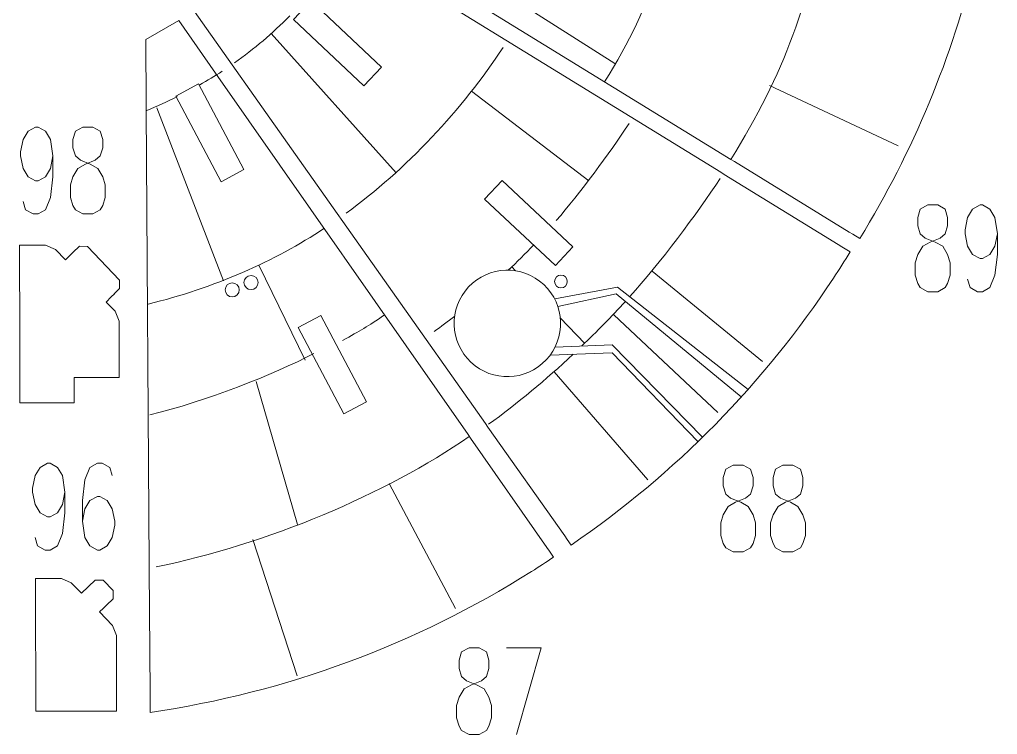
# Model space of a CAD drawing. Header units: inches. Extents: x -7.1 to 7.1, y -5.5 to 5.4.
# Drawn here: x 1.76 to 6.82, y -5.49 to -1.79 of the extents above; entities that cross this region are included whole.
import ezdxf

# ---------------------------------------------------------------- set-up
doc = ezdxf.new("R2010")
doc.units = ezdxf.units.IN
doc.header["$MEASUREMENT"] = 0
doc.layers.add('Layer 1', color=7, linetype='Continuous')

msp = doc.modelspace()

# ---------------------------------------------------------------- linework, layer by layer
at = {"layer": 'Layer 1', "color": 5, "lineweight": 9}
for centre, major_axis in [((2.9593, -3.1499), (0, 0.0365)), ((4.5635, -3.1447), (0, 0.033)), ((2.8621, -3.1881), (0, 0.0365))]:
    msp.add_ellipse(centre, major_axis=major_axis, ratio=1, dxfattribs=at)
at = {"layer": 'Layer 1', "lineweight": 9}
for points in [[(5.4427, -2.5128), (5.4427, -2.5128), (3.0267, -1.0289), (3.0267, -1.0289)], [(5.3905, -2.5794), (5.3905, -2.5794), (2.9911, -1.1051), (2.9911, -1.1051)], [(4.0826, -3.9369), (4.0826, -3.9369), (2.7876, -2.0845), (2.7876, -2.0845)], [(2.4172, -2.2549), (2.4172, -2.2549), (2.4325, -4.6105), (2.4325, -4.6105)], [(6.055, -2.8889), (6.055, -2.8889), (5.4615, -2.5244), (5.4615, -2.5244)], [(5.9992, -2.9534), (5.9992, -2.9534), (5.4093, -2.591), (5.4093, -2.591)], [(4.1858, -3.8979), (4.1858, -3.8979), (4.5837, -4.4609), (4.5837, -4.4609)], [(4.4912, -4.5213), (4.4912, -4.5213), (4.0953, -3.955), (4.0953, -3.955)], [(2.4327, -4.6327), (2.4327, -4.6327), (2.4369, -5.2735), (2.4369, -5.2735)]]:
    msp.add_open_spline(points, degree=3, dxfattribs=at)
at = {"layer": 'Layer 1', "color": 1, "lineweight": 9}
for points in [[(5.9571, -1.1611), (5.8516, -1.691), (5.7207, -2.0707), (5.4427, -2.5128)], [(5.0742, -1.5155), (5.0056, -1.7196), (4.9184, -1.9049), (4.7896, -2.1117)], [(3.1594, -1.7709), (3.0715, -1.8602), (2.9757, -1.9416), (2.8731, -2.0141)], [(4.2637, -1.9343), (4.0564, -2.2506), (3.7583, -2.5705), (3.4517, -2.7909)], [(2.81, -2.0569), (2.7722, -2.0816), (2.7336, -2.1052), (2.6941, -2.1274)], [(2.7749, -2.0663), (2.7749, -2.0663), (2.7877, -2.0844), (2.7877, -2.0844)], [(2.4171, -2.2328), (2.4171, -2.2328), (2.4172, -2.2549), (2.4172, -2.2549)], [(4.9161, -2.3268), (4.8156, -2.4806), (4.6602, -2.6917), (4.5393, -2.8291)], [(5.4427, -2.5128), (5.4427, -2.5128), (5.4615, -2.5244), (5.4615, -2.5244)], [(5.3905, -2.5794), (5.3905, -2.5794), (5.4093, -2.591), (5.4093, -2.591)], [(5.3881, -2.6111), (5.2688, -2.7941), (5.0736, -3.0525), (4.9196, -3.223)], [(3.3366, -2.8697), (3.0878, -3.0387), (2.7636, -3.1797), (2.4271, -3.2616)], [(6.055, -2.8889), (6.055, -2.8889), (6.0739, -2.9005), (6.0739, -2.9005)], [(5.9992, -2.9534), (5.9992, -2.9534), (6.018, -2.965), (6.018, -2.965)], [(2.0218, -3.0106), (2.0218, -3.0106), (2.0375, -2.995), (2.0375, -2.995)], [(2.2361, -3.2235), (2.2361, -3.2235), (2.2518, -3.2079), (2.2518, -3.2079)], [(4.8973, -3.2476), (4.8247, -3.3269), (4.7493, -3.4041), (4.6718, -3.4784)], [(1.7622, -3.4601), (1.7622, -3.4601), (1.7622, -3.438), (1.7622, -3.438)], [(3.2851, -3.5177), (3.0721, -3.6274), (2.7253, -3.7651), (2.4347, -3.8345)], [(4.6269, -3.5208), (4.4856, -3.6529), (4.3381, -3.7752), (4.189, -3.8836)], [(2.0443, -3.7182), (2.0443, -3.7182), (2.0443, -3.6961), (2.0443, -3.6961)], [(4.1731, -3.8798), (4.1731, -3.8798), (4.1858, -3.8979), (4.1858, -3.8979)], [(4.089, -3.9459), (3.6579, -4.246), (3.0359, -4.5069), (2.4675, -4.621)], [(4.0826, -3.9369), (4.0826, -3.9369), (4.0953, -3.955), (4.0953, -3.955)], [(4.5837, -4.4609), (4.5837, -4.4609), (4.5965, -4.479), (4.5965, -4.479)], [(4.4911, -4.5213), (4.4911, -4.5213), (4.5038, -4.5394), (4.5038, -4.5394)], [(2.4325, -4.6105), (2.4325, -4.6105), (2.4327, -4.6327), (2.4327, -4.6327)], [(2.2121, -4.819), (2.2121, -4.819), (2.1962, -4.8344), (2.1962, -4.8344)], [(1.8447, -5.0856), (1.8447, -5.0856), (1.8447, -5.1077), (1.8447, -5.1077)], [(2.2631, -5.2787), (2.2631, -5.2787), (2.2633, -5.3008), (2.2633, -5.3008)], [(2.4367, -5.2735), (2.4367, -5.2735), (2.4368, -5.2956), (2.4368, -5.2956)]]:
    msp.add_open_spline(points, degree=3, dxfattribs=at)
at = {"layer": 'Layer 1', "lineweight": 9}
for points, knots in [([(6.0739, -2.9005), (6.0739, -2.9005), (6.1102, -2.9228), (6.1102, -2.9228), (6.1102, -2.9228), (6.3866, -2.4732), (6.5901, -1.9831), (6.7134, -1.4705), (6.7134, -1.4705), (6.724, -1.426), (6.7341, -1.3814), (6.7437, -1.3367), (6.7437, -1.3367), (6.7437, -1.3367), (6.7121, -1.3301), (6.7121, -1.3301)], [0, 0, 0, 0, 0.2, 0.2, 0.2, 0.2, 0.4, 0.4, 0.4, 0.4, 0.6, 0.6, 0.6, 0.6, 1, 1, 1, 1]), ([(2.5866, -1.4997), (2.5866, -1.4997), (2.6673, -1.6013), (2.6673, -1.6013), (2.6673, -1.6013), (2.6673, -1.6013), (2.6666, -1.748), (2.6666, -1.748), (2.6666, -1.748), (2.6666, -1.748), (4.1731, -3.8798), (4.1731, -3.8798)], [0, 0, 0, 0, 0.25, 0.25, 0.25, 0.25, 0.5, 0.5, 0.5, 0.5, 1, 1, 1, 1]), ([(3.179, -1.7895), (3.179, -1.7895), (3.2698, -1.6928), (3.2698, -1.6928), (3.2698, -1.6928), (3.2698, -1.6928), (3.6348, -2.0354), (3.6348, -2.0354), (3.6348, -2.0354), (3.6348, -2.0354), (3.544, -2.1321), (3.544, -2.1321), (3.544, -2.1321), (3.544, -2.1321), (3.179, -1.7895), (3.179, -1.7895)], [0, 0, 0, 0, 0.2, 0.2, 0.2, 0.2, 0.4, 0.4, 0.4, 0.4, 0.6, 0.6, 0.6, 0.6, 1, 1, 1, 1]), ([(2.775, -2.0663), (2.775, -2.0663), (2.5849, -1.7945), (2.5849, -1.7945), (2.5849, -1.7945), (2.5849, -1.7945), (2.4149, -1.8926), (2.4149, -1.8926), (2.4149, -1.8926), (2.4149, -1.8926), (2.4171, -2.2328), (2.4171, -2.2328)], [0, 0, 0, 0, 0.25, 0.25, 0.25, 0.25, 0.5, 0.5, 0.5, 0.5, 1, 1, 1, 1]), ([(2.5697, -2.1853), (2.5697, -2.1853), (2.6876, -2.1229), (2.6876, -2.1229), (2.6876, -2.1229), (2.6876, -2.1229), (2.922, -2.5661), (2.922, -2.5661), (2.922, -2.5661), (2.922, -2.5661), (2.8041, -2.6284), (2.8041, -2.6284), (2.8041, -2.6284), (2.8041, -2.6284), (2.5697, -2.1853), (2.5697, -2.1853)], [0, 0, 0, 0, 0.2, 0.2, 0.2, 0.2, 0.4, 0.4, 0.4, 0.4, 0.6, 0.6, 0.6, 0.6, 1, 1, 1, 1]), ([(4.1686, -2.7184), (4.1686, -2.7184), (4.2594, -2.6216), (4.2594, -2.6216), (4.2594, -2.6216), (4.2594, -2.6216), (4.6256, -2.9654), (4.6256, -2.9654), (4.6256, -2.9654), (4.6256, -2.9654), (4.5348, -3.0621), (4.5348, -3.0621), (4.5348, -3.0621), (4.5348, -3.0621), (4.1686, -2.7184), (4.1686, -2.7184)], [0, 0, 0, 0, 0.2, 0.2, 0.2, 0.2, 0.4, 0.4, 0.4, 0.4, 0.6, 0.6, 0.6, 0.6, 1, 1, 1, 1]), ([(2.0217, -3.0105), (2.0217, -3.0105), (1.9989, -3.0326), (1.9989, -3.0326), (1.9989, -3.0326), (1.9989, -3.0326), (1.9465, -2.9783), (1.9465, -2.9783), (1.9465, -2.9783), (1.9465, -2.9783), (1.8956, -2.9567), (1.8956, -2.9567), (1.8956, -2.9567), (1.8956, -2.9567), (1.7612, -2.9567), (1.7612, -2.9567), (1.7612, -2.9567), (1.7612, -2.9567), (1.7622, -3.438), (1.7622, -3.438)], [0, 0, 0, 0, 0.166667, 0.166667, 0.166667, 0.166667, 0.333333, 0.333333, 0.333333, 0.333333, 0.5, 0.5, 0.5, 0.5, 0.666667, 0.666667, 0.666667, 0.666667, 1, 1, 1, 1]), ([(2.2517, -3.2078), (2.2517, -3.2078), (2.2782, -3.1807), (2.2782, -3.1807), (2.2782, -3.1807), (2.2782, -3.1807), (2.2785, -3.1374), (2.2785, -3.1374), (2.2785, -3.1374), (2.2785, -3.1374), (2.1135, -2.9635), (2.1135, -2.9635), (2.1135, -2.9635), (2.1135, -2.9635), (2.0713, -2.9626), (2.0713, -2.9626), (2.0713, -2.9626), (2.0713, -2.9626), (2.0376, -2.9951), (2.0376, -2.9951)], [0, 0, 0, 0, 0.166667, 0.166667, 0.166667, 0.166667, 0.333333, 0.333333, 0.333333, 0.333333, 0.5, 0.5, 0.5, 0.5, 0.666667, 0.666667, 0.666667, 0.666667, 1, 1, 1, 1]), ([(4.5965, -4.479), (4.5965, -4.479), (4.617, -4.508), (4.617, -4.508), (4.617, -4.508), (5.1553, -4.1401), (5.616, -3.6712), (5.974, -3.1276), (5.974, -3.1276), (6.0039, -3.0822), (6.0323, -3.0376), (6.0607, -2.9912), (6.0607, -2.9912), (6.0607, -2.9912), (6.018, -2.965), (6.018, -2.965)], [0, 0, 0, 0, 0.2, 0.2, 0.2, 0.2, 0.4, 0.4, 0.4, 0.4, 0.6, 0.6, 0.6, 0.6, 1, 1, 1, 1]), ([(4.0855, -3.173), (3.9814, -3.284), (3.9869, -3.4583), (4.0978, -3.5624), (4.0978, -3.5624), (4.2088, -3.6665), (4.3831, -3.661), (4.4872, -3.5501), (4.4872, -3.5501), (4.5913, -3.4391), (4.5858, -3.2648), (4.4749, -3.1607), (4.4749, -3.1607), (4.364, -3.0566), (4.1896, -3.0621), (4.0855, -3.173)], [0, 0, 0, 0, 0.2, 0.2, 0.2, 0.2, 0.4, 0.4, 0.4, 0.4, 0.6, 0.6, 0.6, 0.6, 1, 1, 1, 1]), ([(2.0443, -3.6961), (2.0443, -3.6961), (2.0443, -3.6421), (2.0443, -3.6421), (2.0443, -3.6421), (2.0443, -3.6421), (2.2764, -3.6421), (2.2764, -3.6421), (2.2764, -3.6421), (2.2764, -3.6421), (2.2764, -3.3498), (2.2764, -3.3498), (2.2764, -3.3498), (2.2764, -3.3498), (2.2556, -3.2982), (2.2556, -3.2982), (2.2556, -3.2982), (2.2556, -3.2982), (2.2097, -3.2508), (2.2097, -3.2508), (2.2097, -3.2508), (2.2097, -3.2508), (2.2362, -3.2236), (2.2362, -3.2236)], [0, 0, 0, 0, 0.142857, 0.142857, 0.142857, 0.142857, 0.285714, 0.285714, 0.285714, 0.285714, 0.428571, 0.428571, 0.428571, 0.428571, 0.571429, 0.571429, 0.571429, 0.571429, 0.714286, 0.714286, 0.714286, 0.714286, 1, 1, 1, 1]), ([(3.2032, -3.3829), (3.2032, -3.3829), (3.3211, -3.3205), (3.3211, -3.3205), (3.3211, -3.3205), (3.3211, -3.3205), (3.5571, -3.7667), (3.5571, -3.7667), (3.5571, -3.7667), (3.5571, -3.7667), (3.4392, -3.8291), (3.4392, -3.8291), (3.4392, -3.8291), (3.4392, -3.8291), (3.2032, -3.3829), (3.2032, -3.3829)], [0, 0, 0, 0, 0.2, 0.2, 0.2, 0.2, 0.4, 0.4, 0.4, 0.4, 0.6, 0.6, 0.6, 0.6, 1, 1, 1, 1]), ([(1.7622, -3.4601), (1.7622, -3.4601), (1.7628, -3.7721), (1.7628, -3.7721), (1.7628, -3.7721), (1.7628, -3.7721), (2.0443, -3.7721), (2.0443, -3.7721), (2.0443, -3.7721), (2.0443, -3.7721), (2.0443, -3.7182), (2.0443, -3.7182)], [0, 0, 0, 0, 0.25, 0.25, 0.25, 0.25, 0.5, 0.5, 0.5, 0.5, 1, 1, 1, 1]), ([(4.4114, -4.6449), (4.4507, -4.6201), (4.4871, -4.5966), (4.5257, -4.5707), (4.5257, -4.5707), (4.5257, -4.5707), (4.5039, -4.5394), (4.5039, -4.5394)], [0, 0, 0, 0, 0.333333, 0.333333, 0.333333, 0.333333, 1, 1, 1, 1]), ([(2.437, -5.2956), (2.437, -5.2956), (2.4375, -5.374), (2.4375, -5.374), (2.4375, -5.374), (3.1398, -5.2716), (3.8121, -5.0231), (4.4114, -4.6449)], [0, 0, 0, 0, 0.333333, 0.333333, 0.333333, 0.333333, 1, 1, 1, 1]), ([(2.2121, -4.819), (2.2121, -4.819), (2.2458, -4.7865), (2.2458, -4.7865), (2.2458, -4.7865), (2.2458, -4.7865), (2.2465, -4.744), (2.2465, -4.744), (2.2465, -4.744), (2.2465, -4.744), (2.1942, -4.6899), (2.1942, -4.6899), (2.1942, -4.6899), (2.1942, -4.6899), (2.1518, -4.6892), (2.1518, -4.6892), (2.1518, -4.6892), (2.1518, -4.6892), (2.0814, -4.7572), (2.0814, -4.7572), (2.0814, -4.7572), (2.0814, -4.7572), (2.0289, -4.703), (2.0289, -4.703), (2.0289, -4.703), (2.0289, -4.703), (1.9781, -4.6814), (1.9781, -4.6814), (1.9781, -4.6814), (1.9781, -4.6814), (1.8437, -4.6814), (1.8437, -4.6814), (1.8437, -4.6814), (1.8439, -4.7691), (1.8444, -4.9979), (1.8447, -5.0856)], [0, 0, 0, 0, 0.1, 0.1, 0.1, 0.1, 0.2, 0.2, 0.2, 0.2, 0.3, 0.3, 0.3, 0.3, 0.4, 0.4, 0.4, 0.4, 0.5, 0.5, 0.5, 0.5, 0.6, 0.6, 0.6, 0.6, 0.7, 0.7, 0.7, 0.7, 0.8, 0.8, 0.8, 0.8, 1, 1, 1, 1]), ([(2.2632, -5.2787), (2.2632, -5.2787), (2.2632, -4.9754), (2.2632, -4.9754), (2.2632, -4.9754), (2.2632, -4.9754), (2.2424, -4.9239), (2.2424, -4.9239), (2.2424, -4.9239), (2.2424, -4.9239), (2.1754, -4.8545), (2.1754, -4.8545), (2.1754, -4.8545), (2.1754, -4.8545), (2.1962, -4.8344), (2.1962, -4.8344)], [0, 0, 0, 0, 0.2, 0.2, 0.2, 0.2, 0.4, 0.4, 0.4, 0.4, 0.6, 0.6, 0.6, 0.6, 1, 1, 1, 1]), ([(1.8447, -5.1077), (1.8449, -5.1941), (1.8451, -5.2804), (1.8453, -5.3668), (1.8453, -5.3668), (1.8453, -5.3668), (2.2632, -5.3668), (2.2632, -5.3668), (2.2632, -5.3668), (2.2632, -5.3668), (2.2632, -5.3008), (2.2632, -5.3008)], [0, 0, 0, 0, 0.25, 0.25, 0.25, 0.25, 0.5, 0.5, 0.5, 0.5, 1, 1, 1, 1])]:
    msp.add_open_spline(points, degree=3, knots=knots, dxfattribs=at)
at = {"layer": 'Layer 1', "color": 5, "lineweight": 9}
for points in [[(4.2276, -1.6253), (4.2276, -1.6253), (4.8425, -2.0173), (4.8425, -2.0173)], [(3.7105, -2.5828), (3.7105, -2.5828), (3.064, -1.8619), (3.064, -1.8619)], [(4.1014, -2.1599), (4.1014, -2.1599), (4.708, -2.6235), (4.708, -2.6235)], [(5.6424, -2.1302), (5.6424, -2.1302), (6.3092, -2.4434), (6.3092, -2.4434)], [(2.5776, -2.1884), (2.5257, -2.2135), (2.4732, -2.2375), (2.42, -2.2603)], [(2.8174, -3.1412), (2.8174, -3.1412), (2.4723, -2.2468), (2.4723, -2.2468)], [(4.4221, -2.9563), (4.3795, -3.0006), (4.3357, -3.0439), (4.2909, -3.0861)], [(3.0006, -3.0597), (3.0006, -3.0597), (3.2391, -3.5515), (3.2391, -3.5515)], [(4.3088, -3.0692), (4.3088, -3.0692), (4.328, -3.0892), (4.328, -3.0892)], [(5.0366, -3.0921), (5.0366, -3.0921), (5.6072, -3.5583), (5.6072, -3.5583)], [(3.6499, -3.3178), (3.5605, -3.3793), (3.527, -3.3972), (3.4321, -3.4505)], [(4.0135, -3.324), (3.9787, -3.351), (3.9435, -3.3774), (3.9079, -3.4033)], [(4.5603, -3.3324), (4.5603, -3.3324), (4.6881, -3.4662), (4.6881, -3.4662)], [(4.8374, -3.3165), (4.8374, -3.3165), (5.3752, -3.8228), (5.3752, -3.8228)], [(4.5282, -3.6116), (4.5282, -3.6116), (5.0137, -4.1702), (5.0137, -4.1702)], [(2.9864, -3.6622), (2.9864, -3.6622), (3.1991, -4.4013), (3.1991, -4.4013)], [(3.6741, -4.1905), (3.6741, -4.1905), (4.0181, -4.836), (4.0181, -4.836)], [(2.9695, -4.48), (2.9695, -4.48), (3.1975, -5.1843), (3.1975, -5.1843)]]:
    msp.add_open_spline(points, degree=3, dxfattribs=at)
at = {"layer": 'Layer 1', "color": 1, "lineweight": 9}
for points, knots in [([(1.9342, -2.4954), (1.9342, -2.4954), (1.9214, -2.5595), (1.9214, -2.5595), (1.9214, -2.5595), (1.9214, -2.5595), (1.8955, -2.6025), (1.8955, -2.6025), (1.8955, -2.6025), (1.8955, -2.6025), (1.8569, -2.6236), (1.8569, -2.6236), (1.8569, -2.6236), (1.8569, -2.6236), (1.8441, -2.6236), (1.8441, -2.6236), (1.8441, -2.6236), (1.8441, -2.6236), (1.8055, -2.6025), (1.8055, -2.6025), (1.8055, -2.6025), (1.8055, -2.6025), (1.7796, -2.5595), (1.7796, -2.5595), (1.7796, -2.5595), (1.7796, -2.5595), (1.7668, -2.4954), (1.7668, -2.4954), (1.7668, -2.4954), (1.7668, -2.4954), (1.7668, -2.4742), (1.7668, -2.4742), (1.7668, -2.4742), (1.7668, -2.4742), (1.7796, -2.4101), (1.7796, -2.4101), (1.7796, -2.4101), (1.7796, -2.4101), (1.8055, -2.3672), (1.8055, -2.3672), (1.8055, -2.3672), (1.8055, -2.3672), (1.8441, -2.346), (1.8441, -2.346), (1.8441, -2.346), (1.8441, -2.346), (1.8569, -2.346), (1.8569, -2.346), (1.8569, -2.346), (1.8569, -2.346), (1.8955, -2.3672), (1.8955, -2.3672), (1.8955, -2.3672), (1.8955, -2.3672), (1.9214, -2.4101), (1.9214, -2.4101), (1.9214, -2.4101), (1.9214, -2.4101), (1.9342, -2.4954), (1.9342, -2.4954), (1.9342, -2.4954), (1.9342, -2.4954), (1.9342, -2.6025), (1.9342, -2.6025), (1.9342, -2.6025), (1.9342, -2.6025), (1.9214, -2.7095), (1.9214, -2.7095), (1.9214, -2.7095), (1.9214, -2.7095), (1.8955, -2.7737), (1.8955, -2.7737), (1.8955, -2.7737), (1.8955, -2.7737), (1.8569, -2.7948), (1.8569, -2.7948), (1.8569, -2.7948), (1.8569, -2.7948), (1.8314, -2.7948), (1.8314, -2.7948), (1.8314, -2.7948), (1.8314, -2.7948), (1.7927, -2.7737), (1.7927, -2.7737), (1.7927, -2.7737), (1.7927, -2.7737), (1.7796, -2.7307), (1.7796, -2.7307)], [0, 0, 0, 0, 0.043478, 0.043478, 0.043478, 0.043478, 0.086957, 0.086957, 0.086957, 0.086957, 0.130435, 0.130435, 0.130435, 0.130435, 0.173913, 0.173913, 0.173913, 0.173913, 0.217391, 0.217391, 0.217391, 0.217391, 0.26087, 0.26087, 0.26087, 0.26087, 0.304348, 0.304348, 0.304348, 0.304348, 0.347826, 0.347826, 0.347826, 0.347826, 0.391304, 0.391304, 0.391304, 0.391304, 0.434783, 0.434783, 0.434783, 0.434783, 0.478261, 0.478261, 0.478261, 0.478261, 0.521739, 0.521739, 0.521739, 0.521739, 0.565217, 0.565217, 0.565217, 0.565217, 0.608696, 0.608696, 0.608696, 0.608696, 0.652174, 0.652174, 0.652174, 0.652174, 0.695652, 0.695652, 0.695652, 0.695652, 0.73913, 0.73913, 0.73913, 0.73913, 0.782609, 0.782609, 0.782609, 0.782609, 0.826087, 0.826087, 0.826087, 0.826087, 0.869565, 0.869565, 0.869565, 0.869565, 0.913043, 0.913043, 0.913043, 0.913043, 1, 1, 1, 1]), ([(2.0888, -2.346), (2.0888, -2.346), (2.0502, -2.3672), (2.0502, -2.3672), (2.0502, -2.3672), (2.0502, -2.3672), (2.0374, -2.4101), (2.0374, -2.4101), (2.0374, -2.4101), (2.0374, -2.4101), (2.0374, -2.4531), (2.0374, -2.4531), (2.0374, -2.4531), (2.0374, -2.4531), (2.0502, -2.4954), (2.0502, -2.4954), (2.0502, -2.4954), (2.0502, -2.4954), (2.0761, -2.5172), (2.0761, -2.5172), (2.0761, -2.5172), (2.0761, -2.5172), (2.1275, -2.5384), (2.1275, -2.5384), (2.1275, -2.5384), (2.1275, -2.5384), (2.1662, -2.5595), (2.1662, -2.5595), (2.1662, -2.5595), (2.1662, -2.5595), (2.1921, -2.6025), (2.1921, -2.6025), (2.1921, -2.6025), (2.1921, -2.6025), (2.2048, -2.6454), (2.2048, -2.6454), (2.2048, -2.6454), (2.2048, -2.6454), (2.2048, -2.7095), (2.2048, -2.7095), (2.2048, -2.7095), (2.2048, -2.7095), (2.1921, -2.7519), (2.1921, -2.7519), (2.1921, -2.7519), (2.1921, -2.7519), (2.1793, -2.7737), (2.1793, -2.7737), (2.1793, -2.7737), (2.1793, -2.7737), (2.1406, -2.7948), (2.1406, -2.7948), (2.1406, -2.7948), (2.1406, -2.7948), (2.0888, -2.7948), (2.0888, -2.7948), (2.0888, -2.7948), (2.0888, -2.7948), (2.0502, -2.7737), (2.0502, -2.7737), (2.0502, -2.7737), (2.0502, -2.7737), (2.0374, -2.7519), (2.0374, -2.7519), (2.0374, -2.7519), (2.0374, -2.7519), (2.0247, -2.7095), (2.0247, -2.7095), (2.0247, -2.7095), (2.0247, -2.7095), (2.0247, -2.6454), (2.0247, -2.6454), (2.0247, -2.6454), (2.0247, -2.6454), (2.0374, -2.6025), (2.0374, -2.6025), (2.0374, -2.6025), (2.0374, -2.6025), (2.0633, -2.5595), (2.0633, -2.5595), (2.0633, -2.5595), (2.0633, -2.5595), (2.102, -2.5384), (2.102, -2.5384), (2.102, -2.5384), (2.102, -2.5384), (2.1534, -2.5172), (2.1534, -2.5172), (2.1534, -2.5172), (2.1534, -2.5172), (2.1793, -2.4954), (2.1793, -2.4954), (2.1793, -2.4954), (2.1793, -2.4954), (2.1921, -2.4531), (2.1921, -2.4531), (2.1921, -2.4531), (2.1921, -2.4531), (2.1921, -2.4101), (2.1921, -2.4101), (2.1921, -2.4101), (2.1921, -2.4101), (2.1793, -2.3672), (2.1793, -2.3672), (2.1793, -2.3672), (2.1793, -2.3672), (2.1406, -2.346), (2.1406, -2.346), (2.1406, -2.346), (2.1406, -2.346), (2.0888, -2.346), (2.0888, -2.346)], [0, 0, 0, 0, 0.034483, 0.034483, 0.034483, 0.034483, 0.068966, 0.068966, 0.068966, 0.068966, 0.103448, 0.103448, 0.103448, 0.103448, 0.137931, 0.137931, 0.137931, 0.137931, 0.172414, 0.172414, 0.172414, 0.172414, 0.206897, 0.206897, 0.206897, 0.206897, 0.241379, 0.241379, 0.241379, 0.241379, 0.275862, 0.275862, 0.275862, 0.275862, 0.310345, 0.310345, 0.310345, 0.310345, 0.344828, 0.344828, 0.344828, 0.344828, 0.37931, 0.37931, 0.37931, 0.37931, 0.413793, 0.413793, 0.413793, 0.413793, 0.448276, 0.448276, 0.448276, 0.448276, 0.482759, 0.482759, 0.482759, 0.482759, 0.517241, 0.517241, 0.517241, 0.517241, 0.551724, 0.551724, 0.551724, 0.551724, 0.586207, 0.586207, 0.586207, 0.586207, 0.62069, 0.62069, 0.62069, 0.62069, 0.655172, 0.655172, 0.655172, 0.655172, 0.689655, 0.689655, 0.689655, 0.689655, 0.724138, 0.724138, 0.724138, 0.724138, 0.758621, 0.758621, 0.758621, 0.758621, 0.793103, 0.793103, 0.793103, 0.793103, 0.827586, 0.827586, 0.827586, 0.827586, 0.862069, 0.862069, 0.862069, 0.862069, 0.896552, 0.896552, 0.896552, 0.896552, 0.931034, 0.931034, 0.931034, 0.931034, 1, 1, 1, 1]), ([(6.4623, -2.7488), (6.4623, -2.7488), (6.4237, -2.77), (6.4237, -2.77), (6.4237, -2.77), (6.4237, -2.77), (6.4105, -2.8129), (6.4105, -2.8129), (6.4105, -2.8129), (6.4105, -2.8129), (6.4105, -2.8559), (6.4105, -2.8559), (6.4105, -2.8559), (6.4105, -2.8559), (6.4237, -2.8982), (6.4237, -2.8982), (6.4237, -2.8982), (6.4237, -2.8982), (6.4492, -2.92), (6.4492, -2.92), (6.4492, -2.92), (6.4492, -2.92), (6.501, -2.9411), (6.501, -2.9411), (6.501, -2.9411), (6.501, -2.9411), (6.5397, -2.9623), (6.5397, -2.9623), (6.5397, -2.9623), (6.5397, -2.9623), (6.5652, -3.0053), (6.5652, -3.0053), (6.5652, -3.0053), (6.5652, -3.0053), (6.5783, -3.0482), (6.5783, -3.0482), (6.5783, -3.0482), (6.5783, -3.0482), (6.5783, -3.1123), (6.5783, -3.1123), (6.5783, -3.1123), (6.5783, -3.1123), (6.5652, -3.1546), (6.5652, -3.1546), (6.5652, -3.1546), (6.5652, -3.1546), (6.5524, -3.1764), (6.5524, -3.1764), (6.5524, -3.1764), (6.5524, -3.1764), (6.5138, -3.1976), (6.5138, -3.1976), (6.5138, -3.1976), (6.5138, -3.1976), (6.4623, -3.1976), (6.4623, -3.1976), (6.4623, -3.1976), (6.4623, -3.1976), (6.4237, -3.1764), (6.4237, -3.1764), (6.4237, -3.1764), (6.4237, -3.1764), (6.4105, -3.1546), (6.4105, -3.1546), (6.4105, -3.1546), (6.4105, -3.1546), (6.3978, -3.1123), (6.3978, -3.1123), (6.3978, -3.1123), (6.3978, -3.1123), (6.3978, -3.0482), (6.3978, -3.0482), (6.3978, -3.0482), (6.3978, -3.0482), (6.4105, -3.0053), (6.4105, -3.0053), (6.4105, -3.0053), (6.4105, -3.0053), (6.4364, -2.9623), (6.4364, -2.9623), (6.4364, -2.9623), (6.4364, -2.9623), (6.4751, -2.9411), (6.4751, -2.9411), (6.4751, -2.9411), (6.4751, -2.9411), (6.5265, -2.92), (6.5265, -2.92), (6.5265, -2.92), (6.5265, -2.92), (6.5524, -2.8982), (6.5524, -2.8982), (6.5524, -2.8982), (6.5524, -2.8982), (6.5652, -2.8559), (6.5652, -2.8559), (6.5652, -2.8559), (6.5652, -2.8559), (6.5652, -2.8129), (6.5652, -2.8129), (6.5652, -2.8129), (6.5652, -2.8129), (6.5524, -2.77), (6.5524, -2.77), (6.5524, -2.77), (6.5524, -2.77), (6.5138, -2.7488), (6.5138, -2.7488), (6.5138, -2.7488), (6.5138, -2.7488), (6.4623, -2.7488), (6.4623, -2.7488)], [0, 0, 0, 0, 0.034483, 0.034483, 0.034483, 0.034483, 0.068966, 0.068966, 0.068966, 0.068966, 0.103448, 0.103448, 0.103448, 0.103448, 0.137931, 0.137931, 0.137931, 0.137931, 0.172414, 0.172414, 0.172414, 0.172414, 0.206897, 0.206897, 0.206897, 0.206897, 0.241379, 0.241379, 0.241379, 0.241379, 0.275862, 0.275862, 0.275862, 0.275862, 0.310345, 0.310345, 0.310345, 0.310345, 0.344828, 0.344828, 0.344828, 0.344828, 0.37931, 0.37931, 0.37931, 0.37931, 0.413793, 0.413793, 0.413793, 0.413793, 0.448276, 0.448276, 0.448276, 0.448276, 0.482759, 0.482759, 0.482759, 0.482759, 0.517241, 0.517241, 0.517241, 0.517241, 0.551724, 0.551724, 0.551724, 0.551724, 0.586207, 0.586207, 0.586207, 0.586207, 0.62069, 0.62069, 0.62069, 0.62069, 0.655172, 0.655172, 0.655172, 0.655172, 0.689655, 0.689655, 0.689655, 0.689655, 0.724138, 0.724138, 0.724138, 0.724138, 0.758621, 0.758621, 0.758621, 0.758621, 0.793103, 0.793103, 0.793103, 0.793103, 0.827586, 0.827586, 0.827586, 0.827586, 0.862069, 0.862069, 0.862069, 0.862069, 0.896552, 0.896552, 0.896552, 0.896552, 0.931034, 0.931034, 0.931034, 0.931034, 1, 1, 1, 1]), ([(6.823, -2.8982), (6.823, -2.8982), (6.8103, -2.9623), (6.8103, -2.9623), (6.8103, -2.9623), (6.8103, -2.9623), (6.7844, -3.0053), (6.7844, -3.0053), (6.7844, -3.0053), (6.7844, -3.0053), (6.7457, -3.0264), (6.7457, -3.0264), (6.7457, -3.0264), (6.7457, -3.0264), (6.733, -3.0264), (6.733, -3.0264), (6.733, -3.0264), (6.733, -3.0264), (6.6943, -3.0053), (6.6943, -3.0053), (6.6943, -3.0053), (6.6943, -3.0053), (6.6684, -2.9623), (6.6684, -2.9623), (6.6684, -2.9623), (6.6684, -2.9623), (6.6556, -2.8982), (6.6556, -2.8982), (6.6556, -2.8982), (6.6556, -2.8982), (6.6556, -2.877), (6.6556, -2.877), (6.6556, -2.877), (6.6556, -2.877), (6.6684, -2.8129), (6.6684, -2.8129), (6.6684, -2.8129), (6.6684, -2.8129), (6.6943, -2.77), (6.6943, -2.77), (6.6943, -2.77), (6.6943, -2.77), (6.733, -2.7488), (6.733, -2.7488), (6.733, -2.7488), (6.733, -2.7488), (6.7457, -2.7488), (6.7457, -2.7488), (6.7457, -2.7488), (6.7457, -2.7488), (6.7844, -2.77), (6.7844, -2.77), (6.7844, -2.77), (6.7844, -2.77), (6.8103, -2.8129), (6.8103, -2.8129), (6.8103, -2.8129), (6.8103, -2.8129), (6.823, -2.8982), (6.823, -2.8982), (6.823, -2.8982), (6.823, -2.8982), (6.823, -3.0053), (6.823, -3.0053), (6.823, -3.0053), (6.823, -3.0053), (6.8103, -3.1123), (6.8103, -3.1123), (6.8103, -3.1123), (6.8103, -3.1123), (6.7844, -3.1764), (6.7844, -3.1764), (6.7844, -3.1764), (6.7844, -3.1764), (6.7457, -3.1976), (6.7457, -3.1976), (6.7457, -3.1976), (6.7457, -3.1976), (6.7198, -3.1976), (6.7198, -3.1976), (6.7198, -3.1976), (6.7198, -3.1976), (6.6812, -3.1764), (6.6812, -3.1764), (6.6812, -3.1764), (6.6812, -3.1764), (6.6684, -3.1335), (6.6684, -3.1335)], [0, 0, 0, 0, 0.043478, 0.043478, 0.043478, 0.043478, 0.086957, 0.086957, 0.086957, 0.086957, 0.130435, 0.130435, 0.130435, 0.130435, 0.173913, 0.173913, 0.173913, 0.173913, 0.217391, 0.217391, 0.217391, 0.217391, 0.26087, 0.26087, 0.26087, 0.26087, 0.304348, 0.304348, 0.304348, 0.304348, 0.347826, 0.347826, 0.347826, 0.347826, 0.391304, 0.391304, 0.391304, 0.391304, 0.434783, 0.434783, 0.434783, 0.434783, 0.478261, 0.478261, 0.478261, 0.478261, 0.521739, 0.521739, 0.521739, 0.521739, 0.565217, 0.565217, 0.565217, 0.565217, 0.608696, 0.608696, 0.608696, 0.608696, 0.652174, 0.652174, 0.652174, 0.652174, 0.695652, 0.695652, 0.695652, 0.695652, 0.73913, 0.73913, 0.73913, 0.73913, 0.782609, 0.782609, 0.782609, 0.782609, 0.826087, 0.826087, 0.826087, 0.826087, 0.869565, 0.869565, 0.869565, 0.869565, 0.913043, 0.913043, 0.913043, 0.913043, 1, 1, 1, 1]), ([(4.5312, -3.2352), (4.5312, -3.2352), (4.8562, -3.1733), (4.8562, -3.1733), (4.8562, -3.1733), (4.8562, -3.1733), (5.5321, -3.7031), (5.5321, -3.7031)], [0, 0, 0, 0, 0.333333, 0.333333, 0.333333, 0.333333, 1, 1, 1, 1]), ([(4.5476, -3.2739), (4.5476, -3.2739), (4.8493, -3.208), (4.8493, -3.208), (4.8493, -3.208), (4.8493, -3.208), (5.4971, -3.742), (5.4971, -3.742)], [0, 0, 0, 0, 0.333333, 0.333333, 0.333333, 0.333333, 1, 1, 1, 1]), ([(4.5332, -3.484), (4.5332, -3.484), (4.8285, -3.4719), (4.8285, -3.4719), (4.8285, -3.4719), (4.8285, -3.4719), (5.2968, -3.9499), (5.2968, -3.9499)], [0, 0, 0, 0, 0.333333, 0.333333, 0.333333, 0.333333, 1, 1, 1, 1]), ([(4.508, -3.5251), (4.508, -3.5251), (4.8285, -3.5136), (4.8285, -3.5136), (4.8285, -3.5136), (4.8285, -3.5136), (5.2729, -3.9732), (5.2729, -3.9732)], [0, 0, 0, 0, 0.333333, 0.333333, 0.333333, 0.333333, 1, 1, 1, 1]), ([(1.9961, -4.2345), (1.9961, -4.2345), (1.9834, -4.2986), (1.9834, -4.2986), (1.9834, -4.2986), (1.9834, -4.2986), (1.9575, -4.3416), (1.9575, -4.3416), (1.9575, -4.3416), (1.9575, -4.3416), (1.9188, -4.3627), (1.9188, -4.3627), (1.9188, -4.3627), (1.9188, -4.3627), (1.9061, -4.3627), (1.9061, -4.3627), (1.9061, -4.3627), (1.9061, -4.3627), (1.8674, -4.3416), (1.8674, -4.3416), (1.8674, -4.3416), (1.8674, -4.3416), (1.8415, -4.2986), (1.8415, -4.2986), (1.8415, -4.2986), (1.8415, -4.2986), (1.8287, -4.2345), (1.8287, -4.2345), (1.8287, -4.2345), (1.8287, -4.2345), (1.8287, -4.2133), (1.8287, -4.2133), (1.8287, -4.2133), (1.8287, -4.2133), (1.8415, -4.1492), (1.8415, -4.1492), (1.8415, -4.1492), (1.8415, -4.1492), (1.8674, -4.1063), (1.8674, -4.1063), (1.8674, -4.1063), (1.8674, -4.1063), (1.9061, -4.0851), (1.9061, -4.0851), (1.9061, -4.0851), (1.9061, -4.0851), (1.9188, -4.0851), (1.9188, -4.0851), (1.9188, -4.0851), (1.9188, -4.0851), (1.9575, -4.1063), (1.9575, -4.1063), (1.9575, -4.1063), (1.9575, -4.1063), (1.9834, -4.1492), (1.9834, -4.1492), (1.9834, -4.1492), (1.9834, -4.1492), (1.9961, -4.2345), (1.9961, -4.2345), (1.9961, -4.2345), (1.9961, -4.2345), (1.9961, -4.3416), (1.9961, -4.3416), (1.9961, -4.3416), (1.9961, -4.3416), (1.9834, -4.4486), (1.9834, -4.4486), (1.9834, -4.4486), (1.9834, -4.4486), (1.9575, -4.5128), (1.9575, -4.5128), (1.9575, -4.5128), (1.9575, -4.5128), (1.9188, -4.5339), (1.9188, -4.5339), (1.9188, -4.5339), (1.9188, -4.5339), (1.8933, -4.5339), (1.8933, -4.5339), (1.8933, -4.5339), (1.8933, -4.5339), (1.8546, -4.5128), (1.8546, -4.5128), (1.8546, -4.5128), (1.8546, -4.5128), (1.8415, -4.4698), (1.8415, -4.4698)], [0, 0, 0, 0, 0.043478, 0.043478, 0.043478, 0.043478, 0.086957, 0.086957, 0.086957, 0.086957, 0.130435, 0.130435, 0.130435, 0.130435, 0.173913, 0.173913, 0.173913, 0.173913, 0.217391, 0.217391, 0.217391, 0.217391, 0.26087, 0.26087, 0.26087, 0.26087, 0.304348, 0.304348, 0.304348, 0.304348, 0.347826, 0.347826, 0.347826, 0.347826, 0.391304, 0.391304, 0.391304, 0.391304, 0.434783, 0.434783, 0.434783, 0.434783, 0.478261, 0.478261, 0.478261, 0.478261, 0.521739, 0.521739, 0.521739, 0.521739, 0.565217, 0.565217, 0.565217, 0.565217, 0.608696, 0.608696, 0.608696, 0.608696, 0.652174, 0.652174, 0.652174, 0.652174, 0.695652, 0.695652, 0.695652, 0.695652, 0.73913, 0.73913, 0.73913, 0.73913, 0.782609, 0.782609, 0.782609, 0.782609, 0.826087, 0.826087, 0.826087, 0.826087, 0.869565, 0.869565, 0.869565, 0.869565, 0.913043, 0.913043, 0.913043, 0.913043, 1, 1, 1, 1]), ([(2.2412, -4.1492), (2.2412, -4.1492), (2.2281, -4.1063), (2.2281, -4.1063), (2.2281, -4.1063), (2.2281, -4.1063), (2.1894, -4.0851), (2.1894, -4.0851), (2.1894, -4.0851), (2.1894, -4.0851), (2.1639, -4.0851), (2.1639, -4.0851), (2.1639, -4.0851), (2.1639, -4.0851), (2.1253, -4.1063), (2.1253, -4.1063), (2.1253, -4.1063), (2.1253, -4.1063), (2.0994, -4.1704), (2.0994, -4.1704), (2.0994, -4.1704), (2.0994, -4.1704), (2.0866, -4.2775), (2.0866, -4.2775), (2.0866, -4.2775), (2.0866, -4.2775), (2.0866, -4.3845), (2.0866, -4.3845), (2.0866, -4.3845), (2.0866, -4.3845), (2.0994, -4.4698), (2.0994, -4.4698), (2.0994, -4.4698), (2.0994, -4.4698), (2.1253, -4.5128), (2.1253, -4.5128), (2.1253, -4.5128), (2.1253, -4.5128), (2.1639, -4.5339), (2.1639, -4.5339), (2.1639, -4.5339), (2.1639, -4.5339), (2.1767, -4.5339), (2.1767, -4.5339), (2.1767, -4.5339), (2.1767, -4.5339), (2.2153, -4.5128), (2.2153, -4.5128), (2.2153, -4.5128), (2.2153, -4.5128), (2.2412, -4.4698), (2.2412, -4.4698), (2.2412, -4.4698), (2.2412, -4.4698), (2.254, -4.4057), (2.254, -4.4057), (2.254, -4.4057), (2.254, -4.4057), (2.254, -4.3845), (2.254, -4.3845), (2.254, -4.3845), (2.254, -4.3845), (2.2412, -4.3204), (2.2412, -4.3204), (2.2412, -4.3204), (2.2412, -4.3204), (2.2153, -4.2775), (2.2153, -4.2775), (2.2153, -4.2775), (2.2153, -4.2775), (2.1767, -4.2563), (2.1767, -4.2563), (2.1767, -4.2563), (2.1767, -4.2563), (2.1639, -4.2563), (2.1639, -4.2563), (2.1639, -4.2563), (2.1639, -4.2563), (2.1253, -4.2775), (2.1253, -4.2775), (2.1253, -4.2775), (2.1253, -4.2775), (2.0994, -4.3204), (2.0994, -4.3204), (2.0994, -4.3204), (2.0994, -4.3204), (2.0866, -4.3845), (2.0866, -4.3845)], [0, 0, 0, 0, 0.043478, 0.043478, 0.043478, 0.043478, 0.086957, 0.086957, 0.086957, 0.086957, 0.130435, 0.130435, 0.130435, 0.130435, 0.173913, 0.173913, 0.173913, 0.173913, 0.217391, 0.217391, 0.217391, 0.217391, 0.26087, 0.26087, 0.26087, 0.26087, 0.304348, 0.304348, 0.304348, 0.304348, 0.347826, 0.347826, 0.347826, 0.347826, 0.391304, 0.391304, 0.391304, 0.391304, 0.434783, 0.434783, 0.434783, 0.434783, 0.478261, 0.478261, 0.478261, 0.478261, 0.521739, 0.521739, 0.521739, 0.521739, 0.565217, 0.565217, 0.565217, 0.565217, 0.608696, 0.608696, 0.608696, 0.608696, 0.652174, 0.652174, 0.652174, 0.652174, 0.695652, 0.695652, 0.695652, 0.695652, 0.73913, 0.73913, 0.73913, 0.73913, 0.782609, 0.782609, 0.782609, 0.782609, 0.826087, 0.826087, 0.826087, 0.826087, 0.869565, 0.869565, 0.869565, 0.869565, 0.913043, 0.913043, 0.913043, 0.913043, 1, 1, 1, 1]), ([(5.4552, -4.0947), (5.4552, -4.0947), (5.4166, -4.1159), (5.4166, -4.1159), (5.4166, -4.1159), (5.4166, -4.1159), (5.4034, -4.1588), (5.4034, -4.1588), (5.4034, -4.1588), (5.4034, -4.1588), (5.4034, -4.2018), (5.4034, -4.2018), (5.4034, -4.2018), (5.4034, -4.2018), (5.4166, -4.2441), (5.4166, -4.2441), (5.4166, -4.2441), (5.4166, -4.2441), (5.4421, -4.2659), (5.4421, -4.2659), (5.4421, -4.2659), (5.4421, -4.2659), (5.4939, -4.2871), (5.4939, -4.2871), (5.4939, -4.2871), (5.4939, -4.2871), (5.5325, -4.3082), (5.5325, -4.3082), (5.5325, -4.3082), (5.5325, -4.3082), (5.558, -4.3512), (5.558, -4.3512), (5.558, -4.3512), (5.558, -4.3512), (5.5712, -4.3941), (5.5712, -4.3941), (5.5712, -4.3941), (5.5712, -4.3941), (5.5712, -4.4583), (5.5712, -4.4583), (5.5712, -4.4583), (5.5712, -4.4583), (5.558, -4.5006), (5.558, -4.5006), (5.558, -4.5006), (5.558, -4.5006), (5.5453, -4.5224), (5.5453, -4.5224), (5.5453, -4.5224), (5.5453, -4.5224), (5.5066, -4.5435), (5.5066, -4.5435), (5.5066, -4.5435), (5.5066, -4.5435), (5.4552, -4.5435), (5.4552, -4.5435), (5.4552, -4.5435), (5.4552, -4.5435), (5.4166, -4.5224), (5.4166, -4.5224), (5.4166, -4.5224), (5.4166, -4.5224), (5.4034, -4.5006), (5.4034, -4.5006), (5.4034, -4.5006), (5.4034, -4.5006), (5.3906, -4.4583), (5.3906, -4.4583), (5.3906, -4.4583), (5.3906, -4.4583), (5.3906, -4.3941), (5.3906, -4.3941), (5.3906, -4.3941), (5.3906, -4.3941), (5.4034, -4.3512), (5.4034, -4.3512), (5.4034, -4.3512), (5.4034, -4.3512), (5.4293, -4.3082), (5.4293, -4.3082), (5.4293, -4.3082), (5.4293, -4.3082), (5.468, -4.2871), (5.468, -4.2871), (5.468, -4.2871), (5.468, -4.2871), (5.5194, -4.2659), (5.5194, -4.2659), (5.5194, -4.2659), (5.5194, -4.2659), (5.5453, -4.2441), (5.5453, -4.2441), (5.5453, -4.2441), (5.5453, -4.2441), (5.558, -4.2018), (5.558, -4.2018), (5.558, -4.2018), (5.558, -4.2018), (5.558, -4.1588), (5.558, -4.1588), (5.558, -4.1588), (5.558, -4.1588), (5.5453, -4.1159), (5.5453, -4.1159), (5.5453, -4.1159), (5.5453, -4.1159), (5.5066, -4.0947), (5.5066, -4.0947), (5.5066, -4.0947), (5.5066, -4.0947), (5.4552, -4.0947), (5.4552, -4.0947)], [0, 0, 0, 0, 0.034483, 0.034483, 0.034483, 0.034483, 0.068966, 0.068966, 0.068966, 0.068966, 0.103448, 0.103448, 0.103448, 0.103448, 0.137931, 0.137931, 0.137931, 0.137931, 0.172414, 0.172414, 0.172414, 0.172414, 0.206897, 0.206897, 0.206897, 0.206897, 0.241379, 0.241379, 0.241379, 0.241379, 0.275862, 0.275862, 0.275862, 0.275862, 0.310345, 0.310345, 0.310345, 0.310345, 0.344828, 0.344828, 0.344828, 0.344828, 0.37931, 0.37931, 0.37931, 0.37931, 0.413793, 0.413793, 0.413793, 0.413793, 0.448276, 0.448276, 0.448276, 0.448276, 0.482759, 0.482759, 0.482759, 0.482759, 0.517241, 0.517241, 0.517241, 0.517241, 0.551724, 0.551724, 0.551724, 0.551724, 0.586207, 0.586207, 0.586207, 0.586207, 0.62069, 0.62069, 0.62069, 0.62069, 0.655172, 0.655172, 0.655172, 0.655172, 0.689655, 0.689655, 0.689655, 0.689655, 0.724138, 0.724138, 0.724138, 0.724138, 0.758621, 0.758621, 0.758621, 0.758621, 0.793103, 0.793103, 0.793103, 0.793103, 0.827586, 0.827586, 0.827586, 0.827586, 0.862069, 0.862069, 0.862069, 0.862069, 0.896552, 0.896552, 0.896552, 0.896552, 0.931034, 0.931034, 0.931034, 0.931034, 1, 1, 1, 1]), ([(5.7127, -4.0947), (5.7127, -4.0947), (5.674, -4.1159), (5.674, -4.1159), (5.674, -4.1159), (5.674, -4.1159), (5.6613, -4.1588), (5.6613, -4.1588), (5.6613, -4.1588), (5.6613, -4.1588), (5.6613, -4.2018), (5.6613, -4.2018), (5.6613, -4.2018), (5.6613, -4.2018), (5.674, -4.2441), (5.674, -4.2441), (5.674, -4.2441), (5.674, -4.2441), (5.6999, -4.2659), (5.6999, -4.2659), (5.6999, -4.2659), (5.6999, -4.2659), (5.7514, -4.2871), (5.7514, -4.2871), (5.7514, -4.2871), (5.7514, -4.2871), (5.79, -4.3082), (5.79, -4.3082), (5.79, -4.3082), (5.79, -4.3082), (5.8159, -4.3512), (5.8159, -4.3512), (5.8159, -4.3512), (5.8159, -4.3512), (5.8287, -4.3941), (5.8287, -4.3941), (5.8287, -4.3941), (5.8287, -4.3941), (5.8287, -4.4583), (5.8287, -4.4583), (5.8287, -4.4583), (5.8287, -4.4583), (5.8159, -4.5006), (5.8159, -4.5006), (5.8159, -4.5006), (5.8159, -4.5006), (5.8032, -4.5224), (5.8032, -4.5224), (5.8032, -4.5224), (5.8032, -4.5224), (5.7645, -4.5435), (5.7645, -4.5435), (5.7645, -4.5435), (5.7645, -4.5435), (5.7127, -4.5435), (5.7127, -4.5435), (5.7127, -4.5435), (5.7127, -4.5435), (5.674, -4.5224), (5.674, -4.5224), (5.674, -4.5224), (5.674, -4.5224), (5.6613, -4.5006), (5.6613, -4.5006), (5.6613, -4.5006), (5.6613, -4.5006), (5.6485, -4.4583), (5.6485, -4.4583), (5.6485, -4.4583), (5.6485, -4.4583), (5.6485, -4.3941), (5.6485, -4.3941), (5.6485, -4.3941), (5.6485, -4.3941), (5.6613, -4.3512), (5.6613, -4.3512), (5.6613, -4.3512), (5.6613, -4.3512), (5.6872, -4.3082), (5.6872, -4.3082), (5.6872, -4.3082), (5.6872, -4.3082), (5.7258, -4.2871), (5.7258, -4.2871), (5.7258, -4.2871), (5.7258, -4.2871), (5.7773, -4.2659), (5.7773, -4.2659), (5.7773, -4.2659), (5.7773, -4.2659), (5.8032, -4.2441), (5.8032, -4.2441), (5.8032, -4.2441), (5.8032, -4.2441), (5.8159, -4.2018), (5.8159, -4.2018), (5.8159, -4.2018), (5.8159, -4.2018), (5.8159, -4.1588), (5.8159, -4.1588), (5.8159, -4.1588), (5.8159, -4.1588), (5.8032, -4.1159), (5.8032, -4.1159), (5.8032, -4.1159), (5.8032, -4.1159), (5.7645, -4.0947), (5.7645, -4.0947), (5.7645, -4.0947), (5.7645, -4.0947), (5.7127, -4.0947), (5.7127, -4.0947)], [0, 0, 0, 0, 0.034483, 0.034483, 0.034483, 0.034483, 0.068966, 0.068966, 0.068966, 0.068966, 0.103448, 0.103448, 0.103448, 0.103448, 0.137931, 0.137931, 0.137931, 0.137931, 0.172414, 0.172414, 0.172414, 0.172414, 0.206897, 0.206897, 0.206897, 0.206897, 0.241379, 0.241379, 0.241379, 0.241379, 0.275862, 0.275862, 0.275862, 0.275862, 0.310345, 0.310345, 0.310345, 0.310345, 0.344828, 0.344828, 0.344828, 0.344828, 0.37931, 0.37931, 0.37931, 0.37931, 0.413793, 0.413793, 0.413793, 0.413793, 0.448276, 0.448276, 0.448276, 0.448276, 0.482759, 0.482759, 0.482759, 0.482759, 0.517241, 0.517241, 0.517241, 0.517241, 0.551724, 0.551724, 0.551724, 0.551724, 0.586207, 0.586207, 0.586207, 0.586207, 0.62069, 0.62069, 0.62069, 0.62069, 0.655172, 0.655172, 0.655172, 0.655172, 0.689655, 0.689655, 0.689655, 0.689655, 0.724138, 0.724138, 0.724138, 0.724138, 0.758621, 0.758621, 0.758621, 0.758621, 0.793103, 0.793103, 0.793103, 0.793103, 0.827586, 0.827586, 0.827586, 0.827586, 0.862069, 0.862069, 0.862069, 0.862069, 0.896552, 0.896552, 0.896552, 0.896552, 0.931034, 0.931034, 0.931034, 0.931034, 1, 1, 1, 1]), ([(4.0881, -5.0392), (4.0881, -5.0392), (4.0494, -5.0603), (4.0494, -5.0603), (4.0494, -5.0603), (4.0494, -5.0603), (4.0363, -5.1033), (4.0363, -5.1033), (4.0363, -5.1033), (4.0363, -5.1033), (4.0363, -5.1462), (4.0363, -5.1462), (4.0363, -5.1462), (4.0363, -5.1462), (4.0494, -5.1886), (4.0494, -5.1886), (4.0494, -5.1886), (4.0494, -5.1886), (4.0749, -5.2104), (4.0749, -5.2104), (4.0749, -5.2104), (4.0749, -5.2104), (4.1267, -5.2315), (4.1267, -5.2315), (4.1267, -5.2315), (4.1267, -5.2315), (4.1654, -5.2527), (4.1654, -5.2527), (4.1654, -5.2527), (4.1654, -5.2527), (4.1909, -5.2956), (4.1909, -5.2956), (4.1909, -5.2956), (4.1909, -5.2956), (4.2041, -5.3386), (4.2041, -5.3386), (4.2041, -5.3386), (4.2041, -5.3386), (4.2041, -5.4027), (4.2041, -5.4027), (4.2041, -5.4027), (4.2041, -5.4027), (4.1909, -5.445), (4.1909, -5.445), (4.1909, -5.445), (4.1909, -5.445), (4.1782, -5.4668), (4.1782, -5.4668), (4.1782, -5.4668), (4.1782, -5.4668), (4.1395, -5.488), (4.1395, -5.488), (4.1395, -5.488), (4.1395, -5.488), (4.0881, -5.488), (4.0881, -5.488), (4.0881, -5.488), (4.0881, -5.488), (4.0494, -5.4668), (4.0494, -5.4668), (4.0494, -5.4668), (4.0494, -5.4668), (4.0363, -5.445), (4.0363, -5.445), (4.0363, -5.445), (4.0363, -5.445), (4.0235, -5.4027), (4.0235, -5.4027), (4.0235, -5.4027), (4.0235, -5.4027), (4.0235, -5.3386), (4.0235, -5.3386), (4.0235, -5.3386), (4.0235, -5.3386), (4.0363, -5.2956), (4.0363, -5.2956), (4.0363, -5.2956), (4.0363, -5.2956), (4.0622, -5.2527), (4.0622, -5.2527), (4.0622, -5.2527), (4.0622, -5.2527), (4.1008, -5.2315), (4.1008, -5.2315), (4.1008, -5.2315), (4.1008, -5.2315), (4.1523, -5.2104), (4.1523, -5.2104), (4.1523, -5.2104), (4.1523, -5.2104), (4.1782, -5.1886), (4.1782, -5.1886), (4.1782, -5.1886), (4.1782, -5.1886), (4.1909, -5.1462), (4.1909, -5.1462), (4.1909, -5.1462), (4.1909, -5.1462), (4.1909, -5.1033), (4.1909, -5.1033), (4.1909, -5.1033), (4.1909, -5.1033), (4.1782, -5.0603), (4.1782, -5.0603), (4.1782, -5.0603), (4.1782, -5.0603), (4.1395, -5.0392), (4.1395, -5.0392), (4.1395, -5.0392), (4.1395, -5.0392), (4.0881, -5.0392), (4.0881, -5.0392)], [0, 0, 0, 0, 0.034483, 0.034483, 0.034483, 0.034483, 0.068966, 0.068966, 0.068966, 0.068966, 0.103448, 0.103448, 0.103448, 0.103448, 0.137931, 0.137931, 0.137931, 0.137931, 0.172414, 0.172414, 0.172414, 0.172414, 0.206897, 0.206897, 0.206897, 0.206897, 0.241379, 0.241379, 0.241379, 0.241379, 0.275862, 0.275862, 0.275862, 0.275862, 0.310345, 0.310345, 0.310345, 0.310345, 0.344828, 0.344828, 0.344828, 0.344828, 0.37931, 0.37931, 0.37931, 0.37931, 0.413793, 0.413793, 0.413793, 0.413793, 0.448276, 0.448276, 0.448276, 0.448276, 0.482759, 0.482759, 0.482759, 0.482759, 0.517241, 0.517241, 0.517241, 0.517241, 0.551724, 0.551724, 0.551724, 0.551724, 0.586207, 0.586207, 0.586207, 0.586207, 0.62069, 0.62069, 0.62069, 0.62069, 0.655172, 0.655172, 0.655172, 0.655172, 0.689655, 0.689655, 0.689655, 0.689655, 0.724138, 0.724138, 0.724138, 0.724138, 0.758621, 0.758621, 0.758621, 0.758621, 0.793103, 0.793103, 0.793103, 0.793103, 0.827586, 0.827586, 0.827586, 0.827586, 0.862069, 0.862069, 0.862069, 0.862069, 0.896552, 0.896552, 0.896552, 0.896552, 0.931034, 0.931034, 0.931034, 0.931034, 1, 1, 1, 1]), ([(4.2814, -5.0392), (4.2814, -5.0392), (4.4615, -5.0392), (4.4615, -5.0392), (4.4615, -5.0392), (4.4615, -5.0392), (4.3328, -5.488), (4.3328, -5.488)], [0, 0, 0, 0, 0.333333, 0.333333, 0.333333, 0.333333, 1, 1, 1, 1])]:
    msp.add_open_spline(points, degree=3, knots=knots, dxfattribs=at)

doc.saveas('drawing.dxf')
